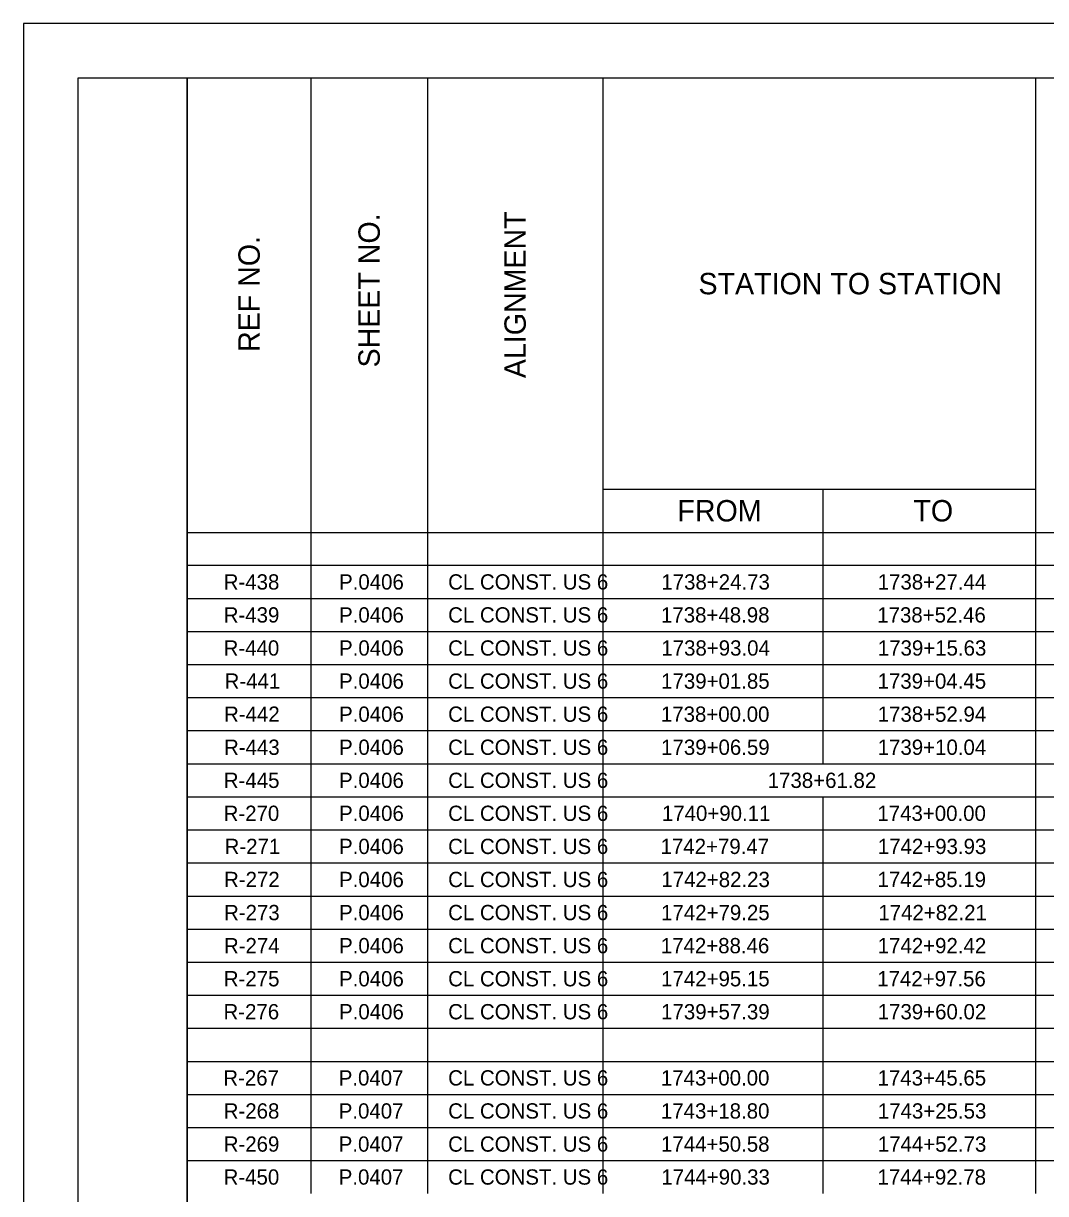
# Model space of a CAD drawing. Extents: x 0 to 34, y 0 to 22.
# Drawn here: x 0 to 9.36, y 11.28 to 22 of the extents above; entities that cross this region are included whole.
import ezdxf

# ---------------------------------------------------------------- set-up
doc = ezdxf.new("R2010")
doc.units = 0
for name, color, linetype in [('Default', 7, 'Continuous'), ('SH_Border', 7, 'Continuous'), ('SH_Cut_Line', 7, 'Continuous')]:
    doc.layers.add(name, color=color, linetype=linetype)

msp = doc.modelspace()

# ---------------------------------------------------------------- linework, layer by layer
at = {"layer": 'Default'}
for p, q in [((1.5, 21.5), (2.632, 21.5)), ((1.5, 21.5), (1.5, 21.197)), ((2.632, 21.5), (3.699, 21.5)), ((2.632, 21.5), (2.632, 21.197)), ((3.699, 21.5), (4.502, 21.5)), ((3.699, 21.5), (3.699, 21.197)), ((4.502, 21.5), (5.305, 21.5)), ((5.305, 21.5), (6.358, 21.5)), ((5.305, 21.5), (5.305, 21.197)), ((6.358, 21.5), (7.319, 21.5)), ((7.319, 21.5), (9.834, 21.5)), ((9.268, 21.5), (9.268, 21.197)), ((1.5, 21.197), (1.5, 20.921)), ((2.632, 21.197), (2.632, 20.921)), ((3.699, 21.197), (3.699, 20.921)), ((5.305, 21.197), (5.305, 20.921)), ((9.268, 21.197), (9.268, 20.921)), ((1.5, 20.921), (1.5, 20.631)), ((2.632, 20.921), (2.632, 20.631)), ((3.699, 20.921), (3.699, 20.631)), ((5.305, 20.921), (5.305, 20.631)), ((9.268, 20.921), (9.268, 20.631)), ((1.5, 20.631), (1.5, 20.341)), ((2.632, 20.631), (2.632, 20.341)), ((3.699, 20.631), (3.699, 20.341)), ((5.305, 20.631), (5.305, 20.341)), ((9.268, 20.631), (9.268, 20.341)), ((1.5, 20.341), (1.5, 20.052)), ((2.632, 20.341), (2.632, 20.052)), ((3.699, 20.341), (3.699, 20.052)), ((5.305, 20.341), (5.305, 20.052)), ((9.268, 20.341), (9.268, 20.052)), ((1.5, 20.052), (1.5, 19.762)), ((2.632, 20.052), (2.632, 19.762)), ((3.699, 20.052), (3.699, 19.762)), ((5.305, 20.052), (5.305, 19.762)), ((9.268, 20.052), (9.268, 19.762)), ((1.5, 19.762), (1.5, 19.472)), ((2.632, 19.762), (2.632, 19.472)), ((3.699, 19.762), (3.699, 19.472)), ((5.305, 19.762), (5.305, 19.472)), ((9.268, 19.762), (9.268, 19.472)), ((1.5, 19.472), (1.5, 19.183)), ((2.632, 19.472), (2.632, 19.183)), ((3.699, 19.472), (3.699, 19.183)), ((5.305, 19.472), (5.305, 19.183)), ((9.268, 19.472), (9.268, 19.183)), ((1.5, 19.183), (1.5, 18.893)), ((2.632, 19.183), (2.632, 18.893)), ((3.699, 19.183), (3.699, 18.893)), ((5.305, 19.183), (5.305, 18.893)), ((9.268, 19.183), (9.268, 18.893)), ((1.5, 18.893), (1.5, 18.603)), ((2.632, 18.893), (2.632, 18.603)), ((3.699, 18.893), (3.699, 18.603)), ((5.305, 18.893), (5.305, 18.603)), ((9.268, 18.893), (9.268, 18.603)), ((1.5, 18.603), (1.5, 18.314)), ((2.632, 18.603), (2.632, 18.314)), ((3.699, 18.603), (3.699, 18.314)), ((5.305, 18.603), (5.305, 18.314)), ((9.268, 18.603), (9.268, 18.314)), ((1.5, 18.314), (1.5, 18.024)), ((2.632, 18.314), (2.632, 18.024)), ((3.699, 18.314), (3.699, 18.024)), ((5.305, 18.314), (5.305, 18.024)), ((9.268, 18.314), (9.268, 18.024)), ((1.5, 18.024), (1.5, 17.734)), ((2.632, 18.024), (2.632, 17.734)), ((3.699, 18.024), (3.699, 17.734)), ((5.305, 18.024), (5.305, 17.734)), ((9.268, 18.024), (9.268, 17.734)), ((1.5, 17.734), (1.5, 17.339)), ((2.632, 17.734), (2.632, 17.037)), ((3.699, 17.734), (3.699, 17.037)), ((5.305, 17.734), (6.358, 17.734)), ((5.305, 17.734), (5.305, 17.037)), ((6.358, 17.734), (7.319, 17.734)), ((7.319, 17.734), (9.268, 17.734)), ((7.319, 17.734), (7.319, 17.037)), ((9.268, 17.734), (9.268, 17.037)), ((1.5, 17.339), (2.632, 17.339)), ((1.5, 17.339), (1.5, 17.037)), ((2.632, 17.339), (3.699, 17.339)), ((3.699, 17.339), (4.502, 17.339)), ((4.502, 17.339), (5.305, 17.339)), ((5.305, 17.339), (6.358, 17.339)), ((6.358, 17.339), (7.319, 17.339)), ((7.319, 17.339), (9.834, 17.339)), ((1.5, 17.037), (2.632, 17.037)), ((1.5, 17.037), (1.5, 16.734)), ((2.632, 17.037), (3.699, 17.037)), ((2.632, 17.037), (2.632, 16.734)), ((3.699, 17.037), (4.502, 17.037)), ((3.699, 17.037), (3.699, 16.734)), ((4.502, 17.037), (5.305, 17.037)), ((5.305, 17.037), (6.358, 17.037)), ((5.305, 17.037), (5.305, 16.734)), ((6.358, 17.037), (7.319, 17.037)), ((7.319, 17.037), (9.834, 17.037)), ((7.319, 17.037), (7.319, 16.734)), ((9.268, 17.037), (9.268, 16.734)), ((1.5, 16.734), (2.632, 16.734)), ((1.5, 16.734), (1.5, 16.431)), ((2.632, 16.734), (3.699, 16.734)), ((2.632, 16.734), (2.632, 16.431)), ((3.699, 16.734), (4.502, 16.734)), ((3.699, 16.734), (3.699, 16.431)), ((4.502, 16.734), (5.305, 16.734)), ((5.305, 16.734), (6.358, 16.734)), ((5.305, 16.734), (5.305, 16.431)), ((6.358, 16.734), (7.319, 16.734)), ((7.319, 16.734), (9.834, 16.734)), ((7.319, 16.734), (7.319, 16.431)), ((9.268, 16.734), (9.268, 16.431)), ((1.5, 16.431), (2.632, 16.431)), ((1.5, 16.431), (1.5, 16.128)), ((2.632, 16.431), (3.699, 16.431)), ((2.632, 16.431), (2.632, 16.128)), ((3.699, 16.431), (4.502, 16.431)), ((3.699, 16.431), (3.699, 16.128)), ((4.502, 16.431), (5.305, 16.431)), ((5.305, 16.431), (6.358, 16.431)), ((5.305, 16.431), (5.305, 16.128)), ((6.358, 16.431), (7.319, 16.431)), ((7.319, 16.431), (9.834, 16.431)), ((7.319, 16.431), (7.319, 16.128)), ((9.268, 16.431), (9.268, 16.128)), ((1.5, 16.128), (2.632, 16.128)), ((1.5, 16.128), (1.5, 15.825)), ((2.632, 16.128), (3.699, 16.128)), ((2.632, 16.128), (2.632, 15.825)), ((3.699, 16.128), (4.502, 16.128)), ((3.699, 16.128), (3.699, 15.825)), ((4.502, 16.128), (5.305, 16.128)), ((5.305, 16.128), (6.358, 16.128)), ((5.305, 16.128), (5.305, 15.825)), ((6.358, 16.128), (7.319, 16.128)), ((7.319, 16.128), (9.834, 16.128)), ((7.319, 16.128), (7.319, 15.825)), ((9.268, 16.128), (9.268, 15.825)), ((1.5, 15.825), (2.632, 15.825)), ((1.5, 15.825), (1.5, 15.523)), ((2.632, 15.825), (3.699, 15.825)), ((2.632, 15.825), (2.632, 15.523)), ((3.699, 15.825), (4.502, 15.825)), ((3.699, 15.825), (3.699, 15.523)), ((4.502, 15.825), (5.305, 15.825)), ((5.305, 15.825), (6.358, 15.825)), ((5.305, 15.825), (5.305, 15.523)), ((6.358, 15.825), (7.319, 15.825)), ((7.319, 15.825), (9.834, 15.825)), ((7.319, 15.825), (7.319, 15.523)), ((9.268, 15.825), (9.268, 15.523)), ((1.5, 15.523), (2.632, 15.523)), ((1.5, 15.523), (1.5, 15.22)), ((2.632, 15.523), (3.699, 15.523)), ((2.632, 15.523), (2.632, 15.22)), ((3.699, 15.523), (4.502, 15.523)), ((3.699, 15.523), (3.699, 15.22)), ((4.502, 15.523), (5.305, 15.523)), ((5.305, 15.523), (6.358, 15.523)), ((5.305, 15.523), (5.305, 15.22)), ((6.358, 15.523), (7.319, 15.523)), ((7.319, 15.523), (9.834, 15.523)), ((7.319, 15.523), (7.319, 15.22)), ((9.268, 15.523), (9.268, 15.22)), ((1.5, 15.22), (2.632, 15.22)), ((1.5, 15.22), (1.5, 14.917)), ((2.632, 15.22), (3.699, 15.22)), ((2.632, 15.22), (2.632, 14.917)), ((3.699, 15.22), (4.502, 15.22)), ((3.699, 15.22), (3.699, 14.917)), ((4.502, 15.22), (5.305, 15.22)), ((5.305, 15.22), (6.358, 15.22)), ((5.305, 15.22), (5.305, 14.917)), ((6.358, 15.22), (7.319, 15.22)), ((7.319, 15.22), (9.834, 15.22)), ((9.268, 15.22), (9.268, 14.917)), ((1.5, 14.917), (2.632, 14.917)), ((1.5, 14.917), (1.5, 14.614)), ((2.632, 14.917), (3.699, 14.917)), ((2.632, 14.917), (2.632, 14.614)), ((3.699, 14.917), (4.502, 14.917)), ((3.699, 14.917), (3.699, 14.614)), ((4.502, 14.917), (5.305, 14.917)), ((5.305, 14.917), (6.358, 14.917)), ((5.305, 14.917), (5.305, 14.614)), ((6.358, 14.917), (7.319, 14.917)), ((7.319, 14.917), (9.834, 14.917)), ((7.319, 14.917), (7.319, 14.614)), ((9.268, 14.917), (9.268, 14.614)), ((1.5, 14.614), (2.632, 14.614)), ((1.5, 14.614), (1.5, 14.311)), ((2.632, 14.614), (3.699, 14.614)), ((2.632, 14.614), (2.632, 14.311)), ((3.699, 14.614), (4.502, 14.614)), ((3.699, 14.614), (3.699, 14.311)), ((4.502, 14.614), (5.305, 14.614)), ((5.305, 14.614), (6.358, 14.614)), ((5.305, 14.614), (5.305, 14.311)), ((6.358, 14.614), (7.319, 14.614)), ((7.319, 14.614), (9.834, 14.614)), ((7.319, 14.614), (7.319, 14.311)), ((9.268, 14.614), (9.268, 14.311)), ((1.5, 14.311), (2.632, 14.311)), ((1.5, 14.311), (1.5, 14.008)), ((2.632, 14.311), (3.699, 14.311)), ((2.632, 14.311), (2.632, 14.008)), ((3.699, 14.311), (4.502, 14.311)), ((3.699, 14.311), (3.699, 14.008)), ((4.502, 14.311), (5.305, 14.311)), ((5.305, 14.311), (6.358, 14.311)), ((5.305, 14.311), (5.305, 14.008)), ((6.358, 14.311), (7.319, 14.311)), ((7.319, 14.311), (9.834, 14.311)), ((7.319, 14.311), (7.319, 14.008)), ((9.268, 14.311), (9.268, 14.008)), ((1.5, 14.008), (2.632, 14.008)), ((1.5, 14.008), (1.5, 13.706)), ((2.632, 14.008), (3.699, 14.008)), ((2.632, 14.008), (2.632, 13.706)), ((3.699, 14.008), (4.502, 14.008)), ((3.699, 14.008), (3.699, 13.706)), ((4.502, 14.008), (5.305, 14.008)), ((5.305, 14.008), (6.358, 14.008)), ((5.305, 14.008), (5.305, 13.706)), ((6.358, 14.008), (7.319, 14.008)), ((7.319, 14.008), (9.834, 14.008)), ((7.319, 14.008), (7.319, 13.706)), ((9.268, 14.008), (9.268, 13.706)), ((1.5, 13.706), (2.632, 13.706)), ((1.5, 13.706), (1.5, 13.403)), ((2.632, 13.706), (3.699, 13.706)), ((2.632, 13.706), (2.632, 13.403)), ((3.699, 13.706), (4.502, 13.706)), ((3.699, 13.706), (3.699, 13.403)), ((4.502, 13.706), (5.305, 13.706)), ((5.305, 13.706), (6.358, 13.706)), ((5.305, 13.706), (5.305, 13.403)), ((6.358, 13.706), (7.319, 13.706)), ((7.319, 13.706), (9.834, 13.706)), ((7.319, 13.706), (7.319, 13.403)), ((9.268, 13.706), (9.268, 13.403)), ((1.5, 13.403), (2.632, 13.403)), ((1.5, 13.403), (1.5, 13.1)), ((2.632, 13.403), (3.699, 13.403)), ((2.632, 13.403), (2.632, 13.1)), ((3.699, 13.403), (4.502, 13.403)), ((3.699, 13.403), (3.699, 13.1)), ((4.502, 13.403), (5.305, 13.403)), ((5.305, 13.403), (6.358, 13.403)), ((5.305, 13.403), (5.305, 13.1)), ((6.358, 13.403), (7.319, 13.403)), ((7.319, 13.403), (9.834, 13.403)), ((7.319, 13.403), (7.319, 13.1)), ((9.268, 13.403), (9.268, 13.1)), ((1.5, 13.1), (2.632, 13.1)), ((1.5, 13.1), (1.5, 12.797)), ((2.632, 13.1), (3.699, 13.1)), ((2.632, 13.1), (2.632, 12.797)), ((3.699, 13.1), (4.502, 13.1)), ((3.699, 13.1), (3.699, 12.797)), ((4.502, 13.1), (5.305, 13.1)), ((5.305, 13.1), (6.358, 13.1)), ((5.305, 13.1), (5.305, 12.797)), ((6.358, 13.1), (7.319, 13.1)), ((7.319, 13.1), (9.834, 13.1)), ((7.319, 13.1), (7.319, 12.797)), ((9.268, 13.1), (9.268, 12.797)), ((1.5, 12.797), (2.632, 12.797)), ((1.5, 12.797), (1.5, 12.494)), ((2.632, 12.797), (3.699, 12.797)), ((2.632, 12.797), (2.632, 12.494)), ((3.699, 12.797), (4.502, 12.797)), ((3.699, 12.797), (3.699, 12.494)), ((4.502, 12.797), (5.305, 12.797)), ((5.305, 12.797), (6.358, 12.797)), ((5.305, 12.797), (5.305, 12.494)), ((6.358, 12.797), (7.319, 12.797)), ((7.319, 12.797), (9.834, 12.797)), ((7.319, 12.797), (7.319, 12.494)), ((9.268, 12.797), (9.268, 12.494)), ((1.5, 12.494), (2.632, 12.494)), ((1.5, 12.494), (1.5, 12.192)), ((2.632, 12.494), (3.699, 12.494)), ((2.632, 12.494), (2.632, 12.192)), ((3.699, 12.494), (4.502, 12.494)), ((3.699, 12.494), (3.699, 12.192)), ((4.502, 12.494), (5.305, 12.494)), ((5.305, 12.494), (6.358, 12.494)), ((5.305, 12.494), (5.305, 12.192)), ((6.358, 12.494), (7.319, 12.494)), ((7.319, 12.494), (9.834, 12.494)), ((7.319, 12.494), (7.319, 12.192)), ((9.268, 12.494), (9.268, 12.192)), ((1.5, 12.192), (2.632, 12.192)), ((1.5, 12.192), (1.5, 11.889)), ((2.632, 12.192), (3.699, 12.192)), ((2.632, 12.192), (2.632, 11.889)), ((3.699, 12.192), (4.502, 12.192)), ((3.699, 12.192), (3.699, 11.889)), ((4.502, 12.192), (5.305, 12.192)), ((5.305, 12.192), (6.358, 12.192)), ((5.305, 12.192), (5.305, 11.889)), ((6.358, 12.192), (7.319, 12.192)), ((7.319, 12.192), (9.834, 12.192)), ((7.319, 12.192), (7.319, 11.889)), ((9.268, 12.192), (9.268, 11.889)), ((1.5, 11.889), (2.632, 11.889)), ((1.5, 11.889), (1.5, 11.586)), ((2.632, 11.889), (3.699, 11.889)), ((2.632, 11.889), (2.632, 11.586)), ((3.699, 11.889), (4.502, 11.889)), ((3.699, 11.889), (3.699, 11.586)), ((4.502, 11.889), (5.305, 11.889)), ((5.305, 11.889), (6.358, 11.889)), ((5.305, 11.889), (5.305, 11.586)), ((6.358, 11.889), (7.319, 11.889)), ((7.319, 11.889), (9.834, 11.889)), ((7.319, 11.889), (7.319, 11.586)), ((9.268, 11.889), (9.268, 11.586)), ((1.5, 11.586), (2.632, 11.586)), ((1.5, 11.586), (1.5, 11.283)), ((2.632, 11.586), (3.699, 11.586)), ((2.632, 11.586), (2.632, 11.283)), ((3.699, 11.586), (4.502, 11.586)), ((3.699, 11.586), (3.699, 11.283)), ((4.502, 11.586), (5.305, 11.586)), ((5.305, 11.586), (6.358, 11.586)), ((5.305, 11.586), (5.305, 11.283)), ((6.358, 11.586), (7.319, 11.586)), ((7.319, 11.586), (9.834, 11.586)), ((7.319, 11.586), (7.319, 11.283)), ((9.268, 11.586), (9.268, 11.283))]:
    msp.add_line(p, q, dxfattribs=at)
at = {"layer": 'SH_Border'}
for points in [[(0.5, 21.5), (1.5, 21.5), (1.5, 0.5), (0.5, 0.5)], [(1.5, 21.5), (33.5, 21.5), (33.5, 0.5), (1.5, 0.5)]]:
    msp.add_lwpolyline(points, close=True, dxfattribs=at)
at = {"layer": 'SH_Cut_Line'}
msp.add_lwpolyline([(0, 0), (34, 0), (34, 22), (0, 22)], close=True, dxfattribs=at)

# ---------------------------------------------------------------- texts
at = {"layer": 'Default'}
for s, p in [('ALIGNMENT', (4.6, 18.751)), ('SHEET NO.', (3.263, 18.849)), ('REF NO.', (2.164, 18.991))]:
    msp.add_text(s, height=0.1958, rotation=90, dxfattribs=at).set_placement(p)
for s, height, p in [('STATION TO STATION', 0.19585, (6.181, 19.519)), ('FROM', 0.1958, (5.988, 17.439)), ('TO', 0.1958, (8.149, 17.439)), ('R-438', 0.1399, (1.834, 16.815)), ('P.0406', 0.1399, (2.89, 16.815)), ('CL CONST. US 6', 0.13989, (3.889, 16.815)), ('1738+24.73', 0.1399, (5.841, 16.815)), ('1738+27.44', 0.1399, (7.822, 16.815)), ('R-439', 0.1399, (1.834, 16.513)), ('P.0406', 0.1399, (2.89, 16.513)), ('CL CONST. US 6', 0.13989, (3.889, 16.513)), ('1738+48.98', 0.1399, (5.838, 16.513)), ('1738+52.46', 0.1399, (7.818, 16.513)), ('R-440', 0.1399, (1.833, 16.21)), ('P.0406', 0.1399, (2.89, 16.21)), ('CL CONST. US 6', 0.13989, (3.889, 16.21)), ('1738+93.04', 0.1399, (5.841, 16.21)), ('1739+15.63', 0.1399, (7.823, 16.21)), ('R-441', 0.1399, (1.842, 15.907)), ('P.0406', 0.1399, (2.89, 15.907)), ('CL CONST. US 6', 0.13989, (3.889, 15.907)), ('1739+01.85', 0.1399, (5.839, 15.907)), ('1739+04.45', 0.1399, (7.821, 15.907)), ('R-442', 0.1399, (1.837, 15.604)), ('P.0406', 0.1399, (2.89, 15.604)), ('CL CONST. US 6', 0.13989, (3.889, 15.604)), ('1738+00.00', 0.1399, (5.837, 15.604)), ('1738+52.94', 0.1399, (7.822, 15.604)), ('R-443', 0.1399, (1.837, 15.301)), ('P.0406', 0.1399, (2.89, 15.301)), ('CL CONST. US 6', 0.13989, (3.889, 15.301)), ('1739+06.59', 0.1399, (5.839, 15.301)), ('1739+10.04', 0.1399, (7.822, 15.301)), ('R-445', 0.1399, (1.835, 14.998)), ('P.0406', 0.1399, (2.89, 14.998)), ('CL CONST. US 6', 0.13989, (3.889, 14.998)), ('1738+61.82', 0.1399, (6.815, 14.998)), ('R-270', 0.1399, (1.833, 14.696)), ('P.0406', 0.1399, (2.89, 14.696)), ('CL CONST. US 6', 0.13989, (3.889, 14.696)), ('1740+90.11', 0.1399, (5.846, 14.696)), ('1743+00.00', 0.1399, (7.819, 14.696)), ('R-271', 0.1399, (1.842, 14.393)), ('P.0406', 0.1399, (2.89, 14.393)), ('CL CONST. US 6', 0.13989, (3.889, 14.393)), ('1742+79.47', 0.1399, (5.834, 14.393)), ('1742+93.93', 0.1399, (7.823, 14.393)), ('R-272', 0.1399, (1.837, 14.09)), ('P.0406', 0.1399, (2.89, 14.09)), ('CL CONST. US 6', 0.13989, (3.889, 14.09)), ('1742+82.23', 0.1399, (5.841, 14.09)), ('1742+85.19', 0.1399, (7.82, 14.09)), ('R-273', 0.1399, (1.837, 13.787)), ('P.0406', 0.1399, (2.89, 13.787)), ('CL CONST. US 6', 0.13989, (3.889, 13.787)), ('1742+79.25', 0.1399, (5.839, 13.787)), ('1742+82.21', 0.1399, (7.828, 13.787)), ('R-274', 0.1399, (1.836, 13.484)), ('P.0406', 0.1399, (2.89, 13.484)), ('CL CONST. US 6', 0.13989, (3.889, 13.484)), ('1742+88.46', 0.1399, (5.836, 13.484)), ('1742+92.42', 0.1399, (7.822, 13.484)), ('R-275', 0.1399, (1.835, 13.181)), ('P.0406', 0.1399, (2.89, 13.181)), ('CL CONST. US 6', 0.13989, (3.889, 13.181)), ('1742+95.15', 0.1399, (5.839, 13.181)), ('1742+97.56', 0.1399, (7.818, 13.181)), ('R-276', 0.1399, (1.832, 12.879)), ('P.0406', 0.1399, (2.89, 12.879)), ('CL CONST. US 6', 0.13989, (3.889, 12.879)), ('1739+57.39', 0.1399, (5.839, 12.879)), ('1739+60.02', 0.1399, (7.822, 12.879)), ('R-267', 0.1399, (1.83, 12.273)), ('P.0407', 0.1399, (2.887, 12.273)), ('CL CONST. US 6', 0.13989, (3.889, 12.273)), ('1743+00.00', 0.1399, (5.837, 12.273)), ('1743+45.65', 0.1399, (7.821, 12.273)), ('R-268', 0.1399, (1.834, 11.97)), ('P.0407', 0.1399, (2.887, 11.97)), ('CL CONST. US 6', 0.13989, (3.889, 11.97)), ('1743+18.80', 0.1399, (5.837, 11.97)), ('1743+25.53', 0.1399, (7.823, 11.97)), ('R-269', 0.1399, (1.834, 11.667)), ('P.0407', 0.1399, (2.887, 11.667)), ('CL CONST. US 6', 0.13989, (3.889, 11.667)), ('1744+50.58', 0.1399, (5.838, 11.667)), ('1744+52.73', 0.1399, (7.823, 11.667)), ('R-450', 0.1399, (1.833, 11.365)), ('P.0407', 0.1399, (2.887, 11.365)), ('CL CONST. US 6', 0.13989, (3.889, 11.365)), ('1744+90.33', 0.1399, (5.841, 11.365)), ('1744+92.78', 0.1399, (7.82, 11.365))]:
    msp.add_text(s, height=height, dxfattribs=at).set_placement(p)

doc.saveas('drawing.dxf')
